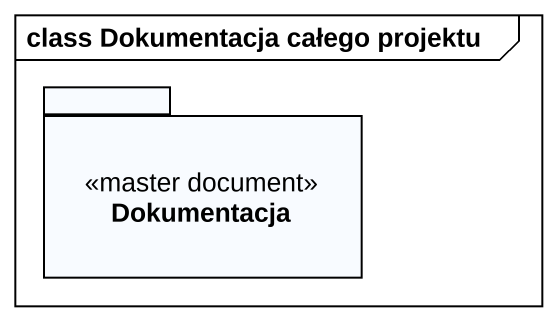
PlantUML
@startuml
mainframe class Dokumentacja całego projektu
package Dokumentacja <<master document>> {
}
@enduml
